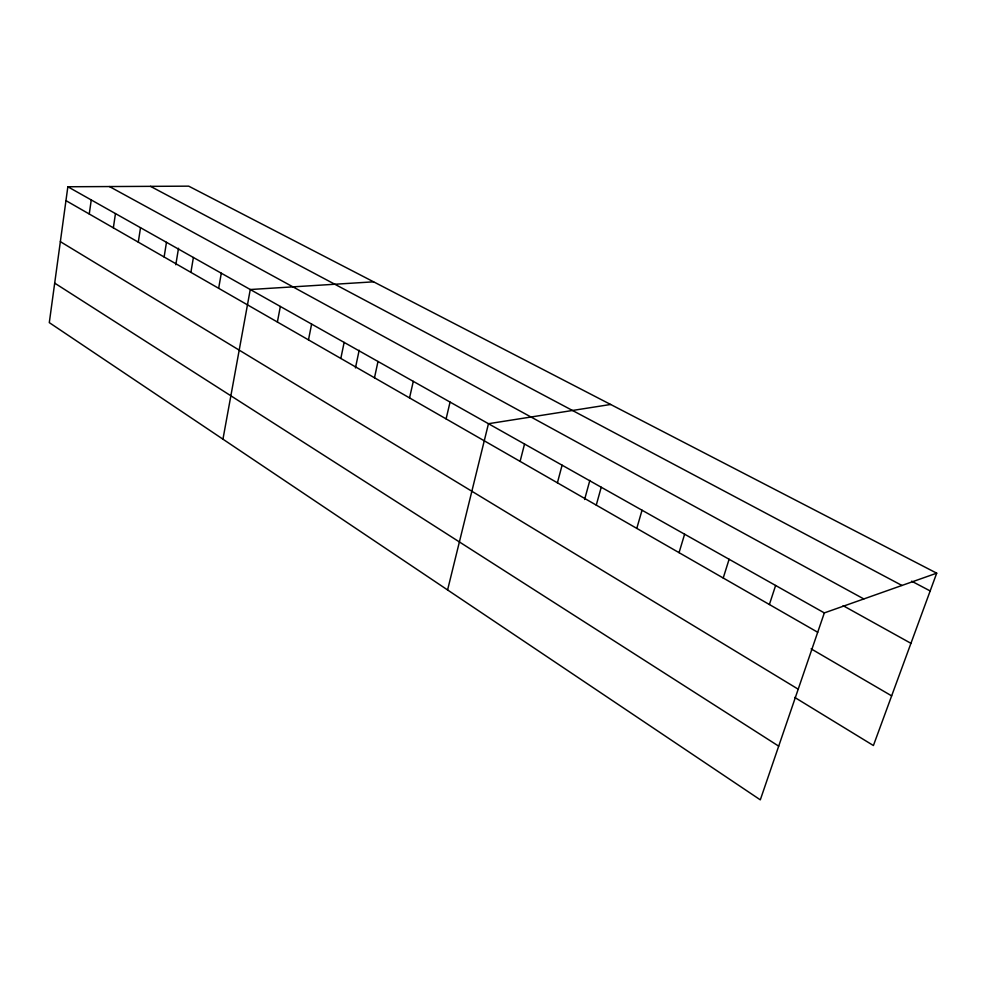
<?xml version="1.0" encoding="UTF-8"?>
<svg xmlns="http://www.w3.org/2000/svg" width="986" height="986" viewBox="0 0 986 986"><rect width="100%" height="100%" fill="white"/><g stroke="black" fill="none" stroke-linecap="round" stroke-linejoin="round"><path stroke-width="1.48" d="M936.7 573.174L188.708 186.157L67.849 186.761L49.3 322.632L760.305 799.843L824.333 612.91L936.7 573.174L873.411 745.527L794.716 697.41M89.258 213.999L91.254 199.948M113.353 227.828L115.461 213.58M138.286 242.149L140.517 227.704M164.12 256.976L166.486 242.322M175.804 264.778L178.515 248.262M190.89 272.358L193.392 257.482M218.658 288.294L221.295 273.208M222.947 439.189L250.259 289.527L373.608 281.823M277.386 322.015L280.344 306.473M308.482 339.874L311.613 324.086M340.823 358.448L344.139 342.413M355.441 367.926L359.175 350.24M374.483 377.774L377.995 361.48M409.547 397.9L413.282 381.36M446.103 418.902L450.06 402.078M447.582 589.961L488.464 423.709L610.654 404.47M520.103 461.386L524.54 444.033M557.41 482.807L562.094 465.182M584.599 499.52L589.85 480.379M596.271 505.115L601.226 487.232M636.783 528.385L642.034 510.218M679.058 552.665L684.617 534.202M723.219 578.018L729.11 559.272M769.388 604.529L775.625 585.474M911.631 581.173L930.168 590.947M150.488 186.342L901.956 585.462M109.434 186.551L863.822 598.946M843.141 605.687L910.941 643.328M67.849 186.761L824.333 612.91M65.963 200.626L817.702 632.26M811.108 648.837L891.64 695.857M60.356 241.656L798.204 689.189M54.698 283.13L778.693 746.143"/></g></svg>
